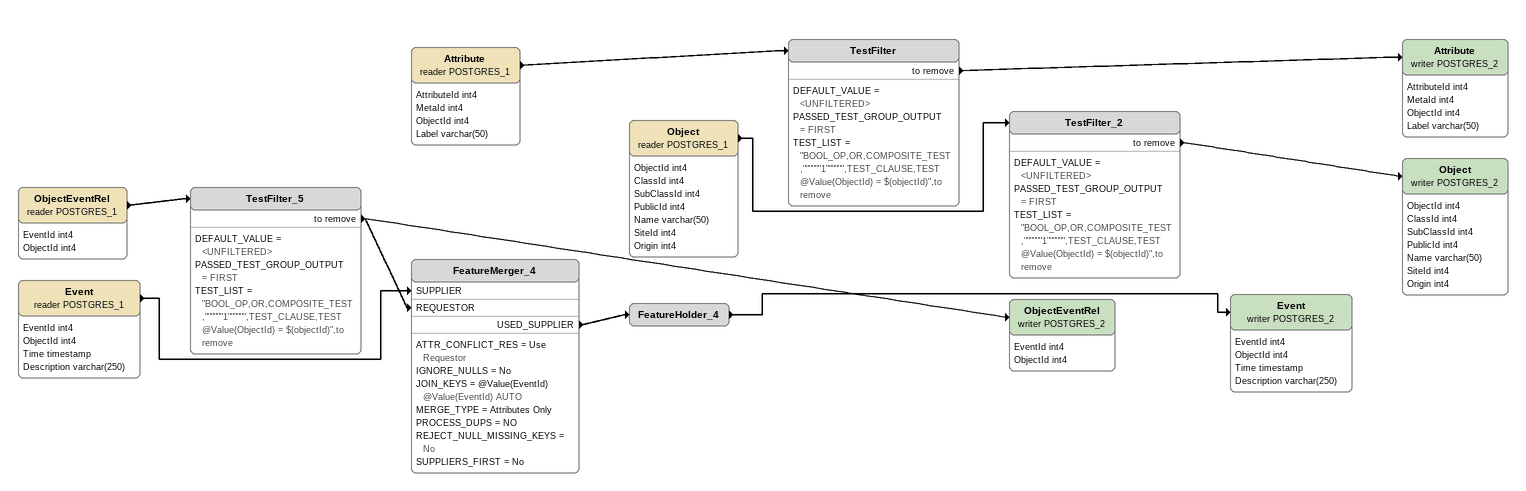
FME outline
ObjectEventRel (reader POSTGRES_1)
    attributes: EventId int4, ObjectId int4
    -> TestFilter_5
TestFilter_5
    DEFAULT_VALUE = <UNFILTERED>
    PASSED_TEST_GROUP_OUTPUT = FIRST
    TEST_LIST = "BOOL_OP,OR,COMPOSITE_TEST,""""""1"""""",TEST_CLAUSE,TEST @Value(ObjectId) = $(objectId)",to remove
    to remove -> ObjectEventRel (writer POSTGRES_2)
    to remove -> FeatureMerger_4 [REQUESTOR]
ObjectEventRel (writer POSTGRES_2)
    attributes: EventId int4, ObjectId int4
Event (reader POSTGRES_1)
    attributes: EventId int4, ObjectId int4, Time timestamp, Description varchar(250)
    -> FeatureMerger_4 [SUPPLIER]
FeatureMerger_4
    ATTR_CONFLICT_RES = Use Requestor
    IGNORE_NULLS = No
    JOIN_KEYS = @Value(EventId) @Value(EventId) AUTO
    MERGE_TYPE = Attributes Only
    PROCESS_DUPS = NO
    REJECT_NULL_MISSING_KEYS = No
    SUPPLIERS_FIRST = No
    USED_SUPPLIER -> FeatureHolder_4
FeatureHolder_4
    -> Event (writer POSTGRES_2)
Event (writer POSTGRES_2)
    attributes: EventId int4, ObjectId int4, Time timestamp, Description varchar(250)
Attribute (reader POSTGRES_1)
    attributes: AttributeId int4, MetaId int4, ObjectId int4, Label varchar(50)
    -> TestFilter
TestFilter
    DEFAULT_VALUE = <UNFILTERED>
    PASSED_TEST_GROUP_OUTPUT = FIRST
    TEST_LIST = "BOOL_OP,OR,COMPOSITE_TEST,""""""1"""""",TEST_CLAUSE,TEST @Value(ObjectId) = $(objectId)",to remove
    to remove -> Attribute (writer POSTGRES_2)
Attribute (writer POSTGRES_2)
    attributes: AttributeId int4, MetaId int4, ObjectId int4, Label varchar(50)
Object (reader POSTGRES_1)
    attributes: ObjectId int4, ClassId int4, SubClassId int4, PublicId int4, Name varchar(50), SiteId int4, Origin int4
    -> TestFilter_2
TestFilter_2
    DEFAULT_VALUE = <UNFILTERED>
    PASSED_TEST_GROUP_OUTPUT = FIRST
    TEST_LIST = "BOOL_OP,OR,COMPOSITE_TEST,""""""1"""""",TEST_CLAUSE,TEST @Value(ObjectId) = $(objectId)",to remove
    to remove -> Object (writer POSTGRES_2)
Object (writer POSTGRES_2)
    attributes: ObjectId int4, ClassId int4, SubClassId int4, PublicId int4, Name varchar(50), SiteId int4, Origin int4
